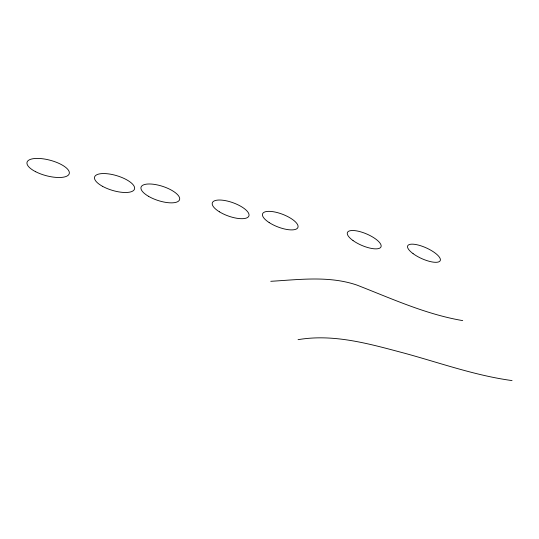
<?xml version="1.0" encoding="UTF-8"?>
<svg xmlns="http://www.w3.org/2000/svg" width="539" height="539" viewBox="0 0 539 539"><rect width="100%" height="100%" fill="white"/><g stroke="black" fill="none" stroke-linecap="round" stroke-linejoin="round"><path stroke-width="0.81" d="M298.067 339.671C334.173 333.486 370.286 344.138 404.917 353.321C440.444 363.037 475.418 375.616 512.05 380.581M270.773 281.304C299.394 279.626 329.147 275.584 356.912 285.077C391.577 298.586 425.722 314.325 462.705 320.611M102.639 186.379A20.853 7.667 16.7 0 0 134.514 189.041A20.853 7.667 16.7 0 0 106.493 173.673A20.853 7.667 16.7 0 0 102.639 186.379M219.393 211.8A19.431 7.047 19.8 0 0 248.89 215.964A19.431 7.047 19.8 0 0 223.557 200.333A19.431 7.047 19.8 0 0 219.393 211.8M35.668 171.725A21.843 7.964 15 0 0 69.235 173.686A21.843 7.964 15 0 0 39.556 158.479A21.843 7.964 15 0 0 35.668 171.725M148.447 196.27A20.239 7.431 18 0 0 179.527 199.767A20.239 7.431 18 0 0 152.961 184.203A20.239 7.431 18 0 0 148.447 196.27M269.156 222.567A18.939 6.751 21.1 0 0 297.885 227.525A18.939 6.751 21.1 0 0 273.697 211.793A18.939 6.751 21.1 0 0 269.156 222.567M353.038 240.569A18.259 6.212 23.2 0 0 380.851 247.145A18.259 6.212 23.2 0 0 358.758 231.332A18.259 6.212 23.2 0 0 353.038 240.569M413.083 253.647A17.861 5.808 24.4 0 0 440.073 260.896A17.861 5.808 24.4 0 0 418.715 245.171A17.861 5.808 24.4 0 0 413.083 253.647"/></g></svg>
